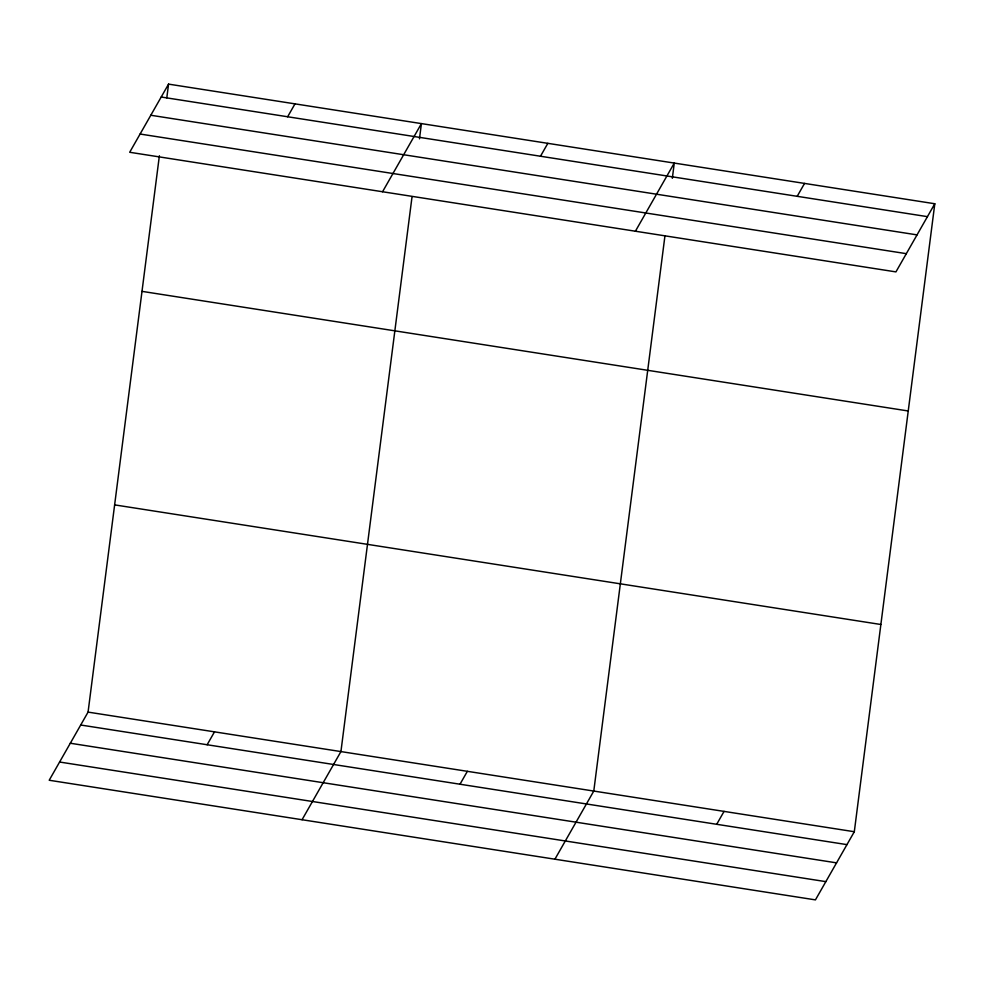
<?xml version="1.0" encoding="UTF-8"?>
<svg xmlns="http://www.w3.org/2000/svg" width="984" height="984" viewBox="0 0 984 984"><rect width="100%" height="100%" fill="white"/><g stroke="black" fill="none" stroke-linecap="round" stroke-linejoin="round"><path stroke-width="1.48" d="M934.8 203.75L895.932 271.892L129.691 152.274L168.559 84.12L934.8 203.75L854.309 831.726L815.441 899.88L49.2 780.25L88.068 712.109L159.383 155.743M166.8 97.834L168.559 84.12M412.038 196.738L340.931 751.579L302.063 819.721M419.467 138.842L421.423 123.603L382.555 191.745M664.901 236.222L593.783 791.062L554.914 859.204M672.33 178.313L674.274 163.073L635.406 231.215M287.635 116.764L294.991 103.861M540.487 156.235L547.842 143.344M207.144 744.74L214.5 731.85M459.995 784.223L467.363 771.321M797.188 196.308L804.543 183.418M716.696 824.297L724.052 811.394M161.204 97.022L927.445 216.652M150.798 115.251L917.039 234.881M140.085 134.033L906.326 253.663M141.991 291.362L908.244 410.98M114.624 504.878L880.877 624.496M88.068 712.109L854.309 831.726M80.713 725.011L846.953 844.629M70.307 743.24L836.56 862.857M59.594 762.022L825.847 881.639"/></g></svg>
